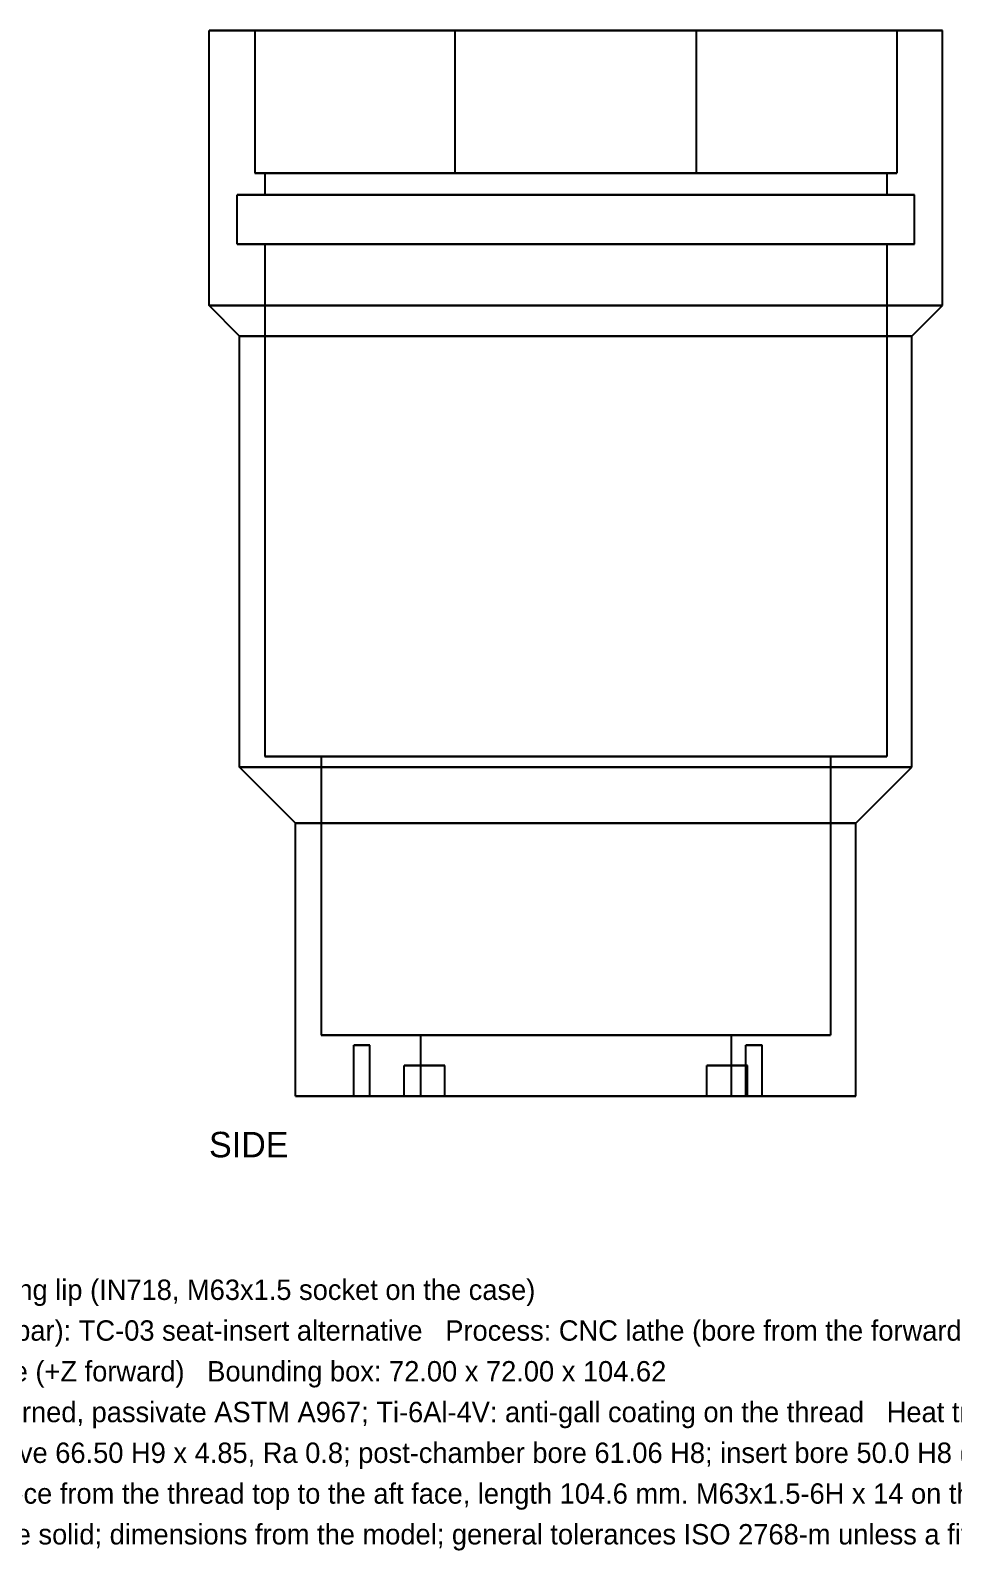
# Model space of a CAD drawing. Header units: millimetres. Extents: x 0 to 273, y -45 to 263.
# Drawn here: x 90.6 to 181.2, y -44.6 to 104.6 of the extents above; entities that cross this region are included whole.
import ezdxf

# ---------------------------------------------------------------- set-up
doc = ezdxf.new("R2010")
doc.units = ezdxf.units.MM
doc.layers.add('SIDE_HIDDEN', color=8, linetype='CONTINUOUS')
doc.layers.add('SIDE_VISIBLE', color=7, linetype='Continuous')

msp = doc.modelspace()

# ---------------------------------------------------------------- linework, layer by layer
at = {"layer": 'SIDE_HIDDEN'}
for points in [[(132.32, 104.62), (131.27, 104.62), (130.22, 104.62), (129.17, 104.62), (128.12, 104.62), (127.07, 104.62), (126.02, 104.62), (124.97, 104.62), (123.92, 104.62), (122.87, 104.62), (121.81, 104.62), (120.76, 104.62), (119.71, 104.62), (118.66, 104.62), (117.61, 104.62), (116.56, 104.62), (115.51, 104.62), (114.46, 104.62), (113.41, 104.62), (112.36, 104.62), (111.31, 104.62), (110.26, 104.62), (109.21, 104.62), (108.15, 104.62)], [(175.66, 104.62), (172.92, 104.62), (170.18, 104.62), (167.44, 104.62), (164.7, 104.62), (161.96, 104.62), (159.22, 104.62), (156.48, 104.62), (153.74, 104.62), (151, 104.62), (148.26, 104.62), (145.52, 104.62), (142.78, 104.62), (140.04, 104.62), (137.3, 104.62), (134.56, 104.62), (131.82, 104.62), (129.08, 104.62), (126.34, 104.62), (123.6, 104.62), (120.86, 104.62), (118.12, 104.62), (115.38, 104.62), (112.64, 104.62)], [(112.64, 104.62), (114.01, 104.62), (115.38, 104.62), (116.75, 104.62), (118.12, 104.62), (119.49, 104.62), (120.86, 104.62), (122.23, 104.62), (123.6, 104.62), (124.97, 104.62), (126.34, 104.62), (127.71, 104.62), (129.08, 104.62), (130.45, 104.62), (131.82, 104.62), (133.19, 104.62), (134.56, 104.62), (135.93, 104.62), (137.3, 104.62), (138.67, 104.62), (140.04, 104.62), (141.41, 104.62), (142.78, 104.62), (144.15, 104.62)], [(112.64, 104.62), (112.64, 90.62)], [(132.32, 90.62), (132.32, 104.62)], [(132.32, 104.62), (155.99, 104.62)], [(144.15, 104.62), (145.52, 104.62), (146.89, 104.62), (148.26, 104.62), (149.63, 104.62), (151, 104.62), (152.37, 104.62), (153.74, 104.62), (155.11, 104.62), (156.48, 104.62), (157.85, 104.62), (159.22, 104.62), (160.59, 104.62), (161.96, 104.62), (163.33, 104.62), (164.7, 104.62), (166.07, 104.62), (167.44, 104.62), (168.81, 104.62), (170.18, 104.62), (171.55, 104.62), (172.92, 104.62), (174.29, 104.62), (175.66, 104.62)], [(180.15, 104.62), (179.1, 104.62), (178.05, 104.62), (177, 104.62), (175.95, 104.62), (174.9, 104.62), (173.85, 104.62), (172.8, 104.62), (171.75, 104.62), (170.7, 104.62), (169.65, 104.62), (168.6, 104.62), (167.55, 104.62), (166.49, 104.62), (165.44, 104.62), (164.39, 104.62), (163.34, 104.62), (162.29, 104.62), (161.24, 104.62), (160.19, 104.62), (159.14, 104.62), (158.09, 104.62), (157.04, 104.62), (155.99, 104.62)], [(155.99, 90.62), (155.99, 104.62)], [(175.66, 104.62), (175.66, 90.62)], [(175.66, 90.62), (172.92, 90.62), (170.18, 90.62), (167.44, 90.62), (164.7, 90.62), (161.96, 90.62), (159.22, 90.62), (156.48, 90.62), (153.74, 90.62), (151, 90.62), (148.26, 90.62), (145.52, 90.62), (142.78, 90.62), (140.04, 90.62), (137.3, 90.62), (134.56, 90.62), (131.82, 90.62), (129.08, 90.62), (126.34, 90.62), (123.6, 90.62), (120.86, 90.62), (118.12, 90.62), (115.38, 90.62), (112.64, 90.62)], [(112.64, 90.62), (114.01, 90.62), (115.38, 90.62), (116.75, 90.62), (118.12, 90.62), (119.49, 90.62), (120.86, 90.62), (122.23, 90.62), (123.6, 90.62), (124.97, 90.62), (126.34, 90.62), (127.71, 90.62), (129.08, 90.62), (130.45, 90.62), (131.82, 90.62), (133.19, 90.62), (134.56, 90.62), (135.93, 90.62), (137.3, 90.62), (138.67, 90.62), (140.04, 90.62), (141.41, 90.62), (142.78, 90.62), (144.15, 90.62)], [(174.68, 90.62), (172.03, 90.62), (169.37, 90.62), (166.72, 90.62), (164.07, 90.62), (161.41, 90.62), (158.76, 90.62), (156.1, 90.62), (153.45, 90.62), (150.79, 90.62), (148.14, 90.62), (145.48, 90.62), (142.83, 90.62), (140.17, 90.62), (137.52, 90.62), (134.86, 90.62), (132.21, 90.62), (129.55, 90.62), (126.9, 90.62), (124.24, 90.62), (121.59, 90.62), (118.93, 90.62), (116.28, 90.62), (113.62, 90.62)], [(113.62, 90.62), (114.95, 90.62), (116.28, 90.62), (117.61, 90.62), (118.93, 90.62), (120.26, 90.62), (121.59, 90.62), (122.92, 90.62), (124.24, 90.62), (125.57, 90.62), (126.9, 90.62), (128.23, 90.62), (129.55, 90.62), (130.88, 90.62), (132.21, 90.62), (133.54, 90.62), (134.86, 90.62), (136.19, 90.62), (137.52, 90.62), (138.84, 90.62), (140.17, 90.62), (141.5, 90.62), (142.83, 90.62), (144.15, 90.62)], [(113.62, 90.62), (113.62, 88.47)], [(155.99, 90.62), (154.96, 90.62), (153.93, 90.62), (152.9, 90.62), (151.87, 90.62), (150.84, 90.62), (149.81, 90.62), (148.78, 90.62), (147.76, 90.62), (146.73, 90.62), (145.7, 90.62), (144.67, 90.62), (143.64, 90.62), (142.61, 90.62), (141.58, 90.62), (140.55, 90.62), (139.52, 90.62), (138.5, 90.62), (137.47, 90.62), (136.44, 90.62), (135.41, 90.62), (134.38, 90.62), (133.35, 90.62), (132.32, 90.62)], [(132.32, 90.62), (155.99, 90.62)], [(132.32, 90.62), (155.99, 90.62)], [(144.15, 90.62), (145.52, 90.62), (146.89, 90.62), (148.26, 90.62), (149.63, 90.62), (151, 90.62), (152.37, 90.62), (153.74, 90.62), (155.11, 90.62), (156.48, 90.62), (157.85, 90.62), (159.22, 90.62), (160.59, 90.62), (161.96, 90.62), (163.33, 90.62), (164.7, 90.62), (166.07, 90.62), (167.44, 90.62), (168.81, 90.62), (170.18, 90.62), (171.55, 90.62), (172.92, 90.62), (174.29, 90.62), (175.66, 90.62)], [(144.15, 90.62), (145.48, 90.62), (146.81, 90.62), (148.14, 90.62), (149.46, 90.62), (150.79, 90.62), (152.12, 90.62), (153.45, 90.62), (154.77, 90.62), (156.1, 90.62), (157.43, 90.62), (158.76, 90.62), (160.08, 90.62), (161.41, 90.62), (162.74, 90.62), (164.07, 90.62), (165.39, 90.62), (166.72, 90.62), (168.05, 90.62), (169.37, 90.62), (170.7, 90.62), (172.03, 90.62), (173.36, 90.62), (174.68, 90.62)], [(174.68, 90.62), (174.68, 88.47)], [(177.4, 88.47), (174.51, 88.47), (171.62, 88.47), (168.73, 88.47), (165.84, 88.47), (162.95, 88.47), (160.06, 88.47), (157.17, 88.47), (154.27, 88.47), (151.38, 88.47), (148.49, 88.47), (145.6, 88.47), (142.71, 88.47), (139.82, 88.47), (136.93, 88.47), (134.03, 88.47), (131.14, 88.47), (128.25, 88.47), (125.36, 88.47), (122.47, 88.47), (119.58, 88.47), (116.69, 88.47), (113.8, 88.47), (110.9, 88.47)], [(110.9, 88.47), (112.35, 88.47), (113.8, 88.47), (115.24, 88.47), (116.69, 88.47), (118.13, 88.47), (119.58, 88.47), (121.02, 88.47), (122.47, 88.47), (123.92, 88.47), (125.36, 88.47), (126.81, 88.47), (128.25, 88.47), (129.7, 88.47), (131.14, 88.47), (132.59, 88.47), (134.03, 88.47), (135.48, 88.47), (136.93, 88.47), (138.37, 88.47), (139.82, 88.47), (141.26, 88.47), (142.71, 88.47), (144.15, 88.47)], [(110.9, 83.62), (110.9, 88.47)], [(174.68, 88.47), (172.03, 88.47), (169.37, 88.47), (166.72, 88.47), (164.07, 88.47), (161.41, 88.47), (158.76, 88.47), (156.1, 88.47), (153.45, 88.47), (150.79, 88.47), (148.14, 88.47), (145.48, 88.47), (142.83, 88.47), (140.17, 88.47), (137.52, 88.47), (134.86, 88.47), (132.21, 88.47), (129.55, 88.47), (126.9, 88.47), (124.24, 88.47), (121.59, 88.47), (118.93, 88.47), (116.28, 88.47), (113.62, 88.47)], [(113.62, 88.47), (114.95, 88.47), (116.28, 88.47), (117.61, 88.47), (118.93, 88.47), (120.26, 88.47), (121.59, 88.47), (122.92, 88.47), (124.24, 88.47), (125.57, 88.47), (126.9, 88.47), (128.23, 88.47), (129.55, 88.47), (130.88, 88.47), (132.21, 88.47), (133.54, 88.47), (134.86, 88.47), (136.19, 88.47), (137.52, 88.47), (138.84, 88.47), (140.17, 88.47), (141.5, 88.47), (142.83, 88.47), (144.15, 88.47)], [(144.15, 88.47), (145.6, 88.47), (147.05, 88.47), (148.49, 88.47), (149.94, 88.47), (151.38, 88.47), (152.83, 88.47), (154.27, 88.47), (155.72, 88.47), (157.17, 88.47), (158.61, 88.47), (160.06, 88.47), (161.5, 88.47), (162.95, 88.47), (164.39, 88.47), (165.84, 88.47), (167.28, 88.47), (168.73, 88.47), (170.18, 88.47), (171.62, 88.47), (173.07, 88.47), (174.51, 88.47), (175.96, 88.47), (177.4, 88.47)], [(144.15, 88.47), (145.48, 88.47), (146.81, 88.47), (148.14, 88.47), (149.46, 88.47), (150.79, 88.47), (152.12, 88.47), (153.45, 88.47), (154.77, 88.47), (156.1, 88.47), (157.43, 88.47), (158.76, 88.47), (160.08, 88.47), (161.41, 88.47), (162.74, 88.47), (164.07, 88.47), (165.39, 88.47), (166.72, 88.47), (168.05, 88.47), (169.37, 88.47), (170.7, 88.47), (172.03, 88.47), (173.36, 88.47), (174.68, 88.47)], [(177.4, 83.62), (177.4, 88.47)], [(177.4, 83.62), (174.51, 83.62), (171.62, 83.62), (168.73, 83.62), (165.84, 83.62), (162.95, 83.62), (160.06, 83.62), (157.17, 83.62), (154.27, 83.62), (151.38, 83.62), (148.49, 83.62), (145.6, 83.62), (142.71, 83.62), (139.82, 83.62), (136.93, 83.62), (134.03, 83.62), (131.14, 83.62), (128.25, 83.62), (125.36, 83.62), (122.47, 83.62), (119.58, 83.62), (116.69, 83.62), (113.8, 83.62), (110.9, 83.62)], [(110.9, 83.62), (112.35, 83.62), (113.8, 83.62), (115.24, 83.62), (116.69, 83.62), (118.13, 83.62), (119.58, 83.62), (121.02, 83.62), (122.47, 83.62), (123.92, 83.62), (125.36, 83.62), (126.81, 83.62), (128.25, 83.62), (129.7, 83.62), (131.14, 83.62), (132.59, 83.62), (134.03, 83.62), (135.48, 83.62), (136.93, 83.62), (138.37, 83.62), (139.82, 83.62), (141.26, 83.62), (142.71, 83.62), (144.15, 83.62)], [(174.68, 83.62), (172.03, 83.62), (169.37, 83.62), (166.72, 83.62), (164.07, 83.62), (161.41, 83.62), (158.76, 83.62), (156.1, 83.62), (153.45, 83.62), (150.79, 83.62), (148.14, 83.62), (145.48, 83.62), (142.83, 83.62), (140.17, 83.62), (137.52, 83.62), (134.86, 83.62), (132.21, 83.62), (129.55, 83.62), (126.9, 83.62), (124.24, 83.62), (121.59, 83.62), (118.93, 83.62), (116.28, 83.62), (113.62, 83.62)], [(113.62, 83.62), (114.95, 83.62), (116.28, 83.62), (117.61, 83.62), (118.93, 83.62), (120.26, 83.62), (121.59, 83.62), (122.92, 83.62), (124.24, 83.62), (125.57, 83.62), (126.9, 83.62), (128.23, 83.62), (129.55, 83.62), (130.88, 83.62), (132.21, 83.62), (133.54, 83.62), (134.86, 83.62), (136.19, 83.62), (137.52, 83.62), (138.84, 83.62), (140.17, 83.62), (141.5, 83.62), (142.83, 83.62), (144.15, 83.62)], [(113.62, 83.62), (113.62, 33.35)], [(144.15, 83.62), (145.48, 83.62), (146.81, 83.62), (148.14, 83.62), (149.46, 83.62), (150.79, 83.62), (152.12, 83.62), (153.45, 83.62), (154.77, 83.62), (156.1, 83.62), (157.43, 83.62), (158.76, 83.62), (160.08, 83.62), (161.41, 83.62), (162.74, 83.62), (164.07, 83.62), (165.39, 83.62), (166.72, 83.62), (168.05, 83.62), (169.37, 83.62), (170.7, 83.62), (172.03, 83.62), (173.36, 83.62), (174.68, 83.62)], [(144.15, 83.62), (145.6, 83.62), (147.05, 83.62), (148.49, 83.62), (149.94, 83.62), (151.38, 83.62), (152.83, 83.62), (154.27, 83.62), (155.72, 83.62), (157.17, 83.62), (158.61, 83.62), (160.06, 83.62), (161.5, 83.62), (162.95, 83.62), (164.39, 83.62), (165.84, 83.62), (167.28, 83.62), (168.73, 83.62), (170.18, 83.62), (171.62, 83.62), (173.07, 83.62), (174.51, 83.62), (175.96, 83.62), (177.4, 83.62)], [(174.68, 83.62), (174.68, 33.35)], [(180.15, 77.62), (177.02, 77.62), (173.89, 77.62), (170.76, 77.62), (167.63, 77.62), (164.5, 77.62), (161.37, 77.62), (158.24, 77.62), (155.11, 77.62), (151.98, 77.62), (148.85, 77.62), (145.72, 77.62), (142.59, 77.62), (139.46, 77.62), (136.33, 77.62), (133.2, 77.62), (130.07, 77.62), (126.94, 77.62), (123.81, 77.62), (120.68, 77.62), (117.55, 77.62), (114.42, 77.62), (111.28, 77.62), (108.15, 77.62)], [(177.15, 74.62), (174.28, 74.62), (171.42, 74.62), (168.55, 74.62), (165.68, 74.62), (162.81, 74.62), (159.94, 74.62), (157.07, 74.62), (154.2, 74.62), (151.33, 74.62), (148.46, 74.62), (145.59, 74.62), (142.72, 74.62), (139.85, 74.62), (136.98, 74.62), (134.11, 74.62), (131.24, 74.62), (128.37, 74.62), (125.5, 74.62), (122.63, 74.62), (119.76, 74.62), (116.89, 74.62), (114.02, 74.62), (111.15, 74.62)], [(174.68, 33.35), (172.03, 33.35), (169.37, 33.35), (166.72, 33.35), (164.07, 33.35), (161.41, 33.35), (158.76, 33.35), (156.1, 33.35), (153.45, 33.35), (150.79, 33.35), (148.14, 33.35), (145.48, 33.35), (142.83, 33.35), (140.17, 33.35), (137.52, 33.35), (134.86, 33.35), (132.21, 33.35), (129.55, 33.35), (126.9, 33.35), (124.24, 33.35), (121.59, 33.35), (118.93, 33.35), (116.28, 33.35), (113.62, 33.35)], [(113.62, 33.35), (114.95, 33.35), (116.28, 33.35), (117.61, 33.35), (118.93, 33.35), (120.26, 33.35), (121.59, 33.35), (122.92, 33.35), (124.24, 33.35), (125.57, 33.35), (126.9, 33.35), (128.23, 33.35), (129.55, 33.35), (130.88, 33.35), (132.21, 33.35), (133.54, 33.35), (134.86, 33.35), (136.19, 33.35), (137.52, 33.35), (138.84, 33.35), (140.17, 33.35), (141.5, 33.35), (142.83, 33.35), (144.15, 33.35)], [(169.15, 33.35), (166.98, 33.35), (164.81, 33.35), (162.63, 33.35), (160.46, 33.35), (158.28, 33.35), (156.11, 33.35), (153.94, 33.35), (151.76, 33.35), (149.59, 33.35), (147.42, 33.35), (145.24, 33.35), (143.07, 33.35), (140.89, 33.35), (138.72, 33.35), (136.55, 33.35), (134.37, 33.35), (132.2, 33.35), (130.02, 33.35), (127.85, 33.35), (125.68, 33.35), (123.5, 33.35), (121.33, 33.35), (119.15, 33.35)], [(119.15, 33.35), (120.24, 33.35), (121.33, 33.35), (122.42, 33.35), (123.5, 33.35), (124.59, 33.35), (125.68, 33.35), (126.76, 33.35), (127.85, 33.35), (128.94, 33.35), (130.02, 33.35), (131.11, 33.35), (132.2, 33.35), (133.28, 33.35), (134.37, 33.35), (135.46, 33.35), (136.55, 33.35), (137.63, 33.35), (138.72, 33.35), (139.81, 33.35), (140.89, 33.35), (141.98, 33.35), (143.07, 33.35), (144.15, 33.35)], [(119.15, 33.35), (119.15, 6)], [(144.15, 33.35), (145.24, 33.35), (146.33, 33.35), (147.42, 33.35), (148.5, 33.35), (149.59, 33.35), (150.68, 33.35), (151.76, 33.35), (152.85, 33.35), (153.94, 33.35), (155.02, 33.35), (156.11, 33.35), (157.2, 33.35), (158.28, 33.35), (159.37, 33.35), (160.46, 33.35), (161.55, 33.35), (162.63, 33.35), (163.72, 33.35), (164.81, 33.35), (165.89, 33.35), (166.98, 33.35), (168.07, 33.35), (169.15, 33.35)], [(144.15, 33.35), (145.48, 33.35), (146.81, 33.35), (148.14, 33.35), (149.46, 33.35), (150.79, 33.35), (152.12, 33.35), (153.45, 33.35), (154.77, 33.35), (156.1, 33.35), (157.43, 33.35), (158.76, 33.35), (160.08, 33.35), (161.41, 33.35), (162.74, 33.35), (164.07, 33.35), (165.39, 33.35), (166.72, 33.35), (168.05, 33.35), (169.37, 33.35), (170.7, 33.35), (172.03, 33.35), (173.36, 33.35), (174.68, 33.35)], [(169.15, 33.35), (169.15, 6)], [(177.15, 32.29), (174.28, 32.29), (171.42, 32.29), (168.55, 32.29), (165.68, 32.29), (162.81, 32.29), (159.94, 32.29), (157.07, 32.29), (154.2, 32.29), (151.33, 32.29), (148.46, 32.29), (145.59, 32.29), (142.72, 32.29), (139.85, 32.29), (136.98, 32.29), (134.11, 32.29), (131.24, 32.29), (128.37, 32.29), (125.5, 32.29), (122.63, 32.29), (119.76, 32.29), (116.89, 32.29), (114.02, 32.29), (111.15, 32.29)], [(171.65, 26.79), (169.26, 26.79), (166.87, 26.79), (164.48, 26.79), (162.09, 26.79), (159.7, 26.79), (157.31, 26.79), (154.92, 26.79), (152.52, 26.79), (150.13, 26.79), (147.74, 26.79), (145.35, 26.79), (142.96, 26.79), (140.57, 26.79), (138.18, 26.79), (135.78, 26.79), (133.39, 26.79), (131, 26.79), (128.61, 26.79), (126.22, 26.79), (123.83, 26.79), (121.44, 26.79), (119.05, 26.79), (116.65, 26.79)], [(169.15, 6), (166.98, 6), (164.81, 6), (162.63, 6), (160.46, 6), (158.28, 6), (156.11, 6), (153.94, 6), (151.76, 6), (149.59, 6), (147.42, 6), (145.24, 6), (143.07, 6), (140.89, 6), (138.72, 6), (136.55, 6), (134.37, 6), (132.2, 6), (130.02, 6), (127.85, 6), (125.68, 6), (123.5, 6), (121.33, 6), (119.15, 6)], [(119.15, 6), (120.24, 6), (121.33, 6), (122.42, 6), (123.5, 6), (124.59, 6), (125.68, 6), (126.76, 6), (127.85, 6), (128.94, 6), (130.02, 6), (131.11, 6), (132.2, 6), (133.28, 6), (134.37, 6), (135.46, 6), (136.55, 6), (137.63, 6), (138.72, 6), (139.81, 6), (140.89, 6), (141.98, 6), (143.07, 6), (144.15, 6)], [(159.4, 6), (158.08, 6), (156.75, 6), (155.43, 6), (154.1, 6), (152.77, 6), (151.45, 6), (150.12, 6), (148.8, 6), (147.47, 6), (146.14, 6), (144.82, 6), (143.49, 6), (142.17, 6), (140.84, 6), (139.51, 6), (138.19, 6), (136.86, 6), (135.53, 6), (134.21, 6), (132.88, 6), (131.56, 6), (130.23, 6), (128.9, 6)], [(128.9, 6), (129.57, 6), (130.23, 6), (130.89, 6), (131.56, 6), (132.22, 6), (132.88, 6), (133.55, 6), (134.21, 6), (134.87, 6), (135.53, 6), (136.2, 6), (136.86, 6), (137.52, 6), (138.19, 6), (138.85, 6), (139.51, 6), (140.18, 6), (140.84, 6), (141.5, 6), (142.17, 6), (142.83, 6), (143.49, 6), (144.15, 6)], [(128.9, 6), (128.9, 0)], [(144.15, 6), (144.82, 6), (145.48, 6), (146.14, 6), (146.81, 6), (147.47, 6), (148.13, 6), (148.8, 6), (149.46, 6), (150.12, 6), (150.78, 6), (151.45, 6), (152.11, 6), (152.77, 6), (153.44, 6), (154.1, 6), (154.76, 6), (155.43, 6), (156.09, 6), (156.75, 6), (157.42, 6), (158.08, 6), (158.74, 6), (159.4, 6)], [(144.15, 6), (145.24, 6), (146.33, 6), (147.42, 6), (148.5, 6), (149.59, 6), (150.68, 6), (151.76, 6), (152.85, 6), (153.94, 6), (155.02, 6), (156.11, 6), (157.2, 6), (158.28, 6), (159.37, 6), (160.46, 6), (161.55, 6), (162.63, 6), (163.72, 6), (164.81, 6), (165.89, 6), (166.98, 6), (168.07, 6), (169.15, 6)], [(159.4, 6), (159.4, 0)], [(123.95, 5), (123.88, 5), (123.82, 5), (123.75, 5), (123.68, 5), (123.61, 5), (123.54, 5), (123.47, 5), (123.4, 5), (123.33, 5), (123.26, 5), (123.19, 5), (123.12, 5), (123.05, 5), (122.98, 5), (122.91, 5), (122.84, 5), (122.77, 5), (122.7, 5), (122.63, 5), (122.56, 5), (122.49, 5), (122.42, 5), (122.35, 5)], [(122.35, 5), (122.39, 5), (122.42, 5), (122.46, 5), (122.49, 5), (122.53, 5), (122.56, 5), (122.6, 5), (122.63, 5), (122.67, 5), (122.7, 5), (122.74, 5), (122.77, 5), (122.81, 5), (122.84, 5), (122.88, 5), (122.91, 5), (122.95, 5), (122.98, 5), (123.02, 5), (123.05, 5), (123.08, 5), (123.12, 5), (123.15, 5)], [(122.35, 0), (122.35, 5)], [(123.15, 5), (123.19, 5), (123.22, 5), (123.26, 5), (123.29, 5), (123.33, 5), (123.36, 5), (123.4, 5), (123.43, 5), (123.47, 5), (123.5, 5), (123.54, 5), (123.57, 5), (123.61, 5), (123.64, 5), (123.68, 5), (123.71, 5), (123.75, 5), (123.78, 5), (123.82, 5), (123.85, 5), (123.88, 5), (123.92, 5), (123.95, 5)], [(123.95, 0), (123.95, 5)], [(162.45, 5), (162.38, 5), (162.32, 5), (162.25, 5), (162.18, 5), (162.11, 5), (162.04, 5), (161.97, 5), (161.9, 5), (161.83, 5), (161.76, 5), (161.69, 5), (161.62, 5), (161.55, 5), (161.48, 5), (161.41, 5), (161.34, 5), (161.27, 5), (161.2, 5), (161.13, 5), (161.06, 5), (160.99, 5), (160.92, 5), (160.85, 5)], [(160.85, 5), (160.89, 5), (160.92, 5), (160.96, 5), (160.99, 5), (161.03, 5), (161.06, 5), (161.1, 5), (161.13, 5), (161.17, 5), (161.2, 5), (161.24, 5), (161.27, 5), (161.31, 5), (161.34, 5), (161.38, 5), (161.41, 5), (161.45, 5), (161.48, 5), (161.52, 5), (161.55, 5), (161.58, 5), (161.62, 5), (161.65, 5)], [(160.85, 0), (160.85, 5)], [(161.65, 5), (161.69, 5), (161.72, 5), (161.76, 5), (161.79, 5), (161.83, 5), (161.86, 5), (161.9, 5), (161.93, 5), (161.97, 5), (162, 5), (162.04, 5), (162.07, 5), (162.11, 5), (162.14, 5), (162.18, 5), (162.21, 5), (162.25, 5), (162.28, 5), (162.32, 5), (162.35, 5), (162.38, 5), (162.42, 5), (162.45, 5)], [(162.45, 0), (162.45, 5)], [(131.31, 3), (131.13, 3), (130.96, 3), (130.78, 3), (130.61, 3), (130.44, 3), (130.26, 3), (130.09, 3), (129.91, 3), (129.74, 3), (129.57, 3), (129.39, 3), (129.22, 3), (129.04, 3), (128.87, 3), (128.7, 3), (128.52, 3), (128.35, 3), (128.17, 3), (128, 3), (127.83, 3), (127.65, 3), (127.48, 3), (127.31, 3)], [(127.31, 3), (127.39, 3), (127.48, 3), (127.57, 3), (127.65, 3), (127.74, 3), (127.83, 3), (127.91, 3), (128, 3), (128.09, 3), (128.17, 3), (128.26, 3), (128.35, 3), (128.44, 3), (128.52, 3), (128.61, 3), (128.7, 3), (128.78, 3), (128.87, 3), (128.96, 3), (129.04, 3), (129.13, 3), (129.22, 3), (129.31, 3)], [(131.31, 3), (131.13, 3), (130.96, 3), (130.78, 3), (130.61, 3), (130.44, 3), (130.26, 3), (130.09, 3), (129.91, 3), (129.74, 3), (129.57, 3), (129.39, 3), (129.22, 3), (129.04, 3), (128.87, 3), (128.7, 3), (128.52, 3), (128.35, 3), (128.17, 3), (128, 3), (127.83, 3), (127.65, 3), (127.48, 3), (127.31, 3)], [(127.31, 3), (127.39, 3), (127.48, 3), (127.57, 3), (127.65, 3), (127.74, 3), (127.83, 3), (127.91, 3), (128, 3), (128.09, 3), (128.17, 3), (128.26, 3), (128.35, 3), (128.44, 3), (128.52, 3), (128.61, 3), (128.7, 3), (128.78, 3), (128.87, 3), (128.96, 3), (129.04, 3), (129.13, 3), (129.22, 3), (129.31, 3)], [(127.31, 0), (127.31, 3)], [(127.31, 0), (127.31, 3)], [(129.31, 3), (129.39, 3), (129.48, 3), (129.57, 3), (129.65, 3), (129.74, 3), (129.83, 3), (129.91, 3), (130, 3), (130.09, 3), (130.17, 3), (130.26, 3), (130.35, 3), (130.44, 3), (130.52, 3), (130.61, 3), (130.7, 3), (130.78, 3), (130.87, 3), (130.96, 3), (131.04, 3), (131.13, 3), (131.22, 3), (131.31, 3)], [(129.31, 3), (129.39, 3), (129.48, 3), (129.57, 3), (129.65, 3), (129.74, 3), (129.83, 3), (129.91, 3), (130, 3), (130.09, 3), (130.17, 3), (130.26, 3), (130.35, 3), (130.44, 3), (130.52, 3), (130.61, 3), (130.7, 3), (130.78, 3), (130.87, 3), (130.96, 3), (131.04, 3), (131.13, 3), (131.22, 3), (131.31, 3)], [(131.31, 0), (131.31, 3)], [(131.31, 0), (131.31, 3)], [(161, 3), (160.83, 3), (160.66, 3), (160.48, 3), (160.31, 3), (160.13, 3), (159.96, 3), (159.79, 3), (159.61, 3), (159.44, 3), (159.26, 3), (159.09, 3), (158.92, 3), (158.74, 3), (158.57, 3), (158.4, 3), (158.22, 3), (158.05, 3), (157.87, 3), (157.7, 3), (157.53, 3), (157.35, 3), (157.18, 3), (157, 3)], [(157, 3), (157.09, 3), (157.18, 3), (157.26, 3), (157.35, 3), (157.44, 3), (157.53, 3), (157.61, 3), (157.7, 3), (157.79, 3), (157.87, 3), (157.96, 3), (158.05, 3), (158.13, 3), (158.22, 3), (158.31, 3), (158.4, 3), (158.48, 3), (158.57, 3), (158.66, 3), (158.74, 3), (158.83, 3), (158.92, 3), (159, 3)], [(161, 3), (160.83, 3), (160.66, 3), (160.48, 3), (160.31, 3), (160.13, 3), (159.96, 3), (159.79, 3), (159.61, 3), (159.44, 3), (159.26, 3), (159.09, 3), (158.92, 3), (158.74, 3), (158.57, 3), (158.4, 3), (158.22, 3), (158.05, 3), (157.87, 3), (157.7, 3), (157.53, 3), (157.35, 3), (157.18, 3), (157, 3)], [(157, 3), (157.09, 3), (157.18, 3), (157.26, 3), (157.35, 3), (157.44, 3), (157.53, 3), (157.61, 3), (157.7, 3), (157.79, 3), (157.87, 3), (157.96, 3), (158.05, 3), (158.13, 3), (158.22, 3), (158.31, 3), (158.4, 3), (158.48, 3), (158.57, 3), (158.66, 3), (158.74, 3), (158.83, 3), (158.92, 3), (159, 3)], [(157, 0), (157, 3)], [(157, 0), (157, 3)], [(159, 3), (159.09, 3), (159.18, 3), (159.26, 3), (159.35, 3), (159.44, 3), (159.53, 3), (159.61, 3), (159.7, 3), (159.79, 3), (159.87, 3), (159.96, 3), (160.05, 3), (160.13, 3), (160.22, 3), (160.31, 3), (160.4, 3), (160.48, 3), (160.57, 3), (160.66, 3), (160.74, 3), (160.83, 3), (160.92, 3), (161, 3)], [(159, 3), (159.09, 3), (159.18, 3), (159.26, 3), (159.35, 3), (159.44, 3), (159.53, 3), (159.61, 3), (159.7, 3), (159.79, 3), (159.87, 3), (159.96, 3), (160.05, 3), (160.13, 3), (160.22, 3), (160.31, 3), (160.4, 3), (160.48, 3), (160.57, 3), (160.66, 3), (160.74, 3), (160.83, 3), (160.92, 3), (161, 3)], [(161, 0), (161, 3)], [(161, 0), (161, 3)], [(171.65, 0), (169.26, 0), (166.87, 0), (164.48, 0), (162.09, 0), (159.7, 0), (157.31, 0), (154.92, 0), (152.52, 0), (150.13, 0), (147.74, 0), (145.35, 0), (142.96, 0), (140.57, 0), (138.18, 0), (135.78, 0), (133.39, 0), (131, 0), (128.61, 0), (126.22, 0), (123.83, 0), (121.44, 0), (119.05, 0), (116.65, 0)], [(123.95, 0), (123.88, 0), (123.82, 0), (123.75, 0), (123.68, 0), (123.61, 0), (123.54, 0), (123.47, 0), (123.4, 0), (123.33, 0), (123.26, 0), (123.19, 0), (123.12, 0), (123.05, 0), (122.98, 0), (122.91, 0), (122.84, 0), (122.77, 0), (122.7, 0), (122.63, 0), (122.56, 0), (122.49, 0), (122.42, 0), (122.35, 0)], [(122.35, 0), (122.39, 0), (122.42, 0), (122.46, 0), (122.49, 0), (122.53, 0), (122.56, 0), (122.6, 0), (122.63, 0), (122.67, 0), (122.7, 0), (122.74, 0), (122.77, 0), (122.81, 0), (122.84, 0), (122.88, 0), (122.91, 0), (122.95, 0), (122.98, 0), (123.02, 0), (123.05, 0), (123.08, 0), (123.12, 0), (123.15, 0)], [(123.15, 0), (123.19, 0), (123.22, 0), (123.26, 0), (123.29, 0), (123.33, 0), (123.36, 0), (123.4, 0), (123.43, 0), (123.47, 0), (123.5, 0), (123.54, 0), (123.57, 0), (123.61, 0), (123.64, 0), (123.68, 0), (123.71, 0), (123.75, 0), (123.78, 0), (123.82, 0), (123.85, 0), (123.88, 0), (123.92, 0), (123.95, 0)], [(131.31, 0), (131.13, 0), (130.96, 0), (130.78, 0), (130.61, 0), (130.44, 0), (130.26, 0), (130.09, 0), (129.91, 0), (129.74, 0), (129.57, 0), (129.39, 0), (129.22, 0), (129.04, 0), (128.87, 0), (128.7, 0), (128.52, 0), (128.35, 0), (128.17, 0), (128, 0), (127.83, 0), (127.65, 0), (127.48, 0), (127.31, 0)], [(127.31, 0), (127.39, 0), (127.48, 0), (127.57, 0), (127.65, 0), (127.74, 0), (127.83, 0), (127.91, 0), (128, 0), (128.09, 0), (128.17, 0), (128.26, 0), (128.35, 0), (128.44, 0), (128.52, 0), (128.61, 0), (128.7, 0), (128.78, 0), (128.87, 0), (128.96, 0), (129.04, 0), (129.13, 0), (129.22, 0), (129.31, 0)], [(131.31, 0), (131.13, 0), (130.96, 0), (130.78, 0), (130.61, 0), (130.44, 0), (130.26, 0), (130.09, 0), (129.91, 0), (129.74, 0), (129.57, 0), (129.39, 0), (129.22, 0), (129.04, 0), (128.87, 0), (128.7, 0), (128.52, 0), (128.35, 0), (128.17, 0), (128, 0), (127.83, 0), (127.65, 0), (127.48, 0), (127.31, 0)], [(127.31, 0), (127.39, 0), (127.48, 0), (127.57, 0), (127.65, 0), (127.74, 0), (127.83, 0), (127.91, 0), (128, 0), (128.09, 0), (128.17, 0), (128.26, 0), (128.35, 0), (128.44, 0), (128.52, 0), (128.61, 0), (128.7, 0), (128.78, 0), (128.87, 0), (128.96, 0), (129.04, 0), (129.13, 0), (129.22, 0), (129.31, 0)], [(159.4, 0), (158.08, 0), (156.75, 0), (155.43, 0), (154.1, 0), (152.77, 0), (151.45, 0), (150.12, 0), (148.8, 0), (147.47, 0), (146.14, 0), (144.82, 0), (143.49, 0), (142.17, 0), (140.84, 0), (139.51, 0), (138.19, 0), (136.86, 0), (135.53, 0), (134.21, 0), (132.88, 0), (131.56, 0), (130.23, 0), (128.9, 0)], [(128.9, 0), (129.57, 0), (130.23, 0), (130.89, 0), (131.56, 0), (132.22, 0), (132.88, 0), (133.55, 0), (134.21, 0), (134.87, 0), (135.53, 0), (136.2, 0), (136.86, 0), (137.52, 0), (138.19, 0), (138.85, 0), (139.51, 0), (140.18, 0), (140.84, 0), (141.5, 0), (142.17, 0), (142.83, 0), (143.49, 0), (144.15, 0)], [(129.31, 0), (129.39, 0), (129.48, 0), (129.57, 0), (129.65, 0), (129.74, 0), (129.83, 0), (129.91, 0), (130, 0), (130.09, 0), (130.17, 0), (130.26, 0), (130.35, 0), (130.44, 0), (130.52, 0), (130.61, 0), (130.7, 0), (130.78, 0), (130.87, 0), (130.96, 0), (131.04, 0), (131.13, 0), (131.22, 0), (131.31, 0)], [(129.31, 0), (129.39, 0), (129.48, 0), (129.57, 0), (129.65, 0), (129.74, 0), (129.83, 0), (129.91, 0), (130, 0), (130.09, 0), (130.17, 0), (130.26, 0), (130.35, 0), (130.44, 0), (130.52, 0), (130.61, 0), (130.7, 0), (130.78, 0), (130.87, 0), (130.96, 0), (131.04, 0), (131.13, 0), (131.22, 0), (131.31, 0)], [(144.15, 0), (144.82, 0), (145.48, 0), (146.14, 0), (146.81, 0), (147.47, 0), (148.13, 0), (148.8, 0), (149.46, 0), (150.12, 0), (150.78, 0), (151.45, 0), (152.11, 0), (152.77, 0), (153.44, 0), (154.1, 0), (154.76, 0), (155.43, 0), (156.09, 0), (156.75, 0), (157.42, 0), (158.08, 0), (158.74, 0), (159.4, 0)], [(161, 0), (160.83, 0), (160.66, 0), (160.48, 0), (160.31, 0), (160.13, 0), (159.96, 0), (159.79, 0), (159.61, 0), (159.44, 0), (159.26, 0), (159.09, 0), (158.92, 0), (158.74, 0), (158.57, 0), (158.4, 0), (158.22, 0), (158.05, 0), (157.87, 0), (157.7, 0), (157.53, 0), (157.35, 0), (157.18, 0), (157, 0)], [(157, 0), (157.09, 0), (157.18, 0), (157.26, 0), (157.35, 0), (157.44, 0), (157.53, 0), (157.61, 0), (157.7, 0), (157.79, 0), (157.87, 0), (157.96, 0), (158.05, 0), (158.13, 0), (158.22, 0), (158.31, 0), (158.4, 0), (158.48, 0), (158.57, 0), (158.66, 0), (158.74, 0), (158.83, 0), (158.92, 0), (159, 0)], [(161, 0), (160.83, 0), (160.66, 0), (160.48, 0), (160.31, 0), (160.13, 0), (159.96, 0), (159.79, 0), (159.61, 0), (159.44, 0), (159.26, 0), (159.09, 0), (158.92, 0), (158.74, 0), (158.57, 0), (158.4, 0), (158.22, 0), (158.05, 0), (157.87, 0), (157.7, 0), (157.53, 0), (157.35, 0), (157.18, 0), (157, 0)], [(157, 0), (157.09, 0), (157.18, 0), (157.26, 0), (157.35, 0), (157.44, 0), (157.53, 0), (157.61, 0), (157.7, 0), (157.79, 0), (157.87, 0), (157.96, 0), (158.05, 0), (158.13, 0), (158.22, 0), (158.31, 0), (158.4, 0), (158.48, 0), (158.57, 0), (158.66, 0), (158.74, 0), (158.83, 0), (158.92, 0), (159, 0)], [(159, 0), (159.09, 0), (159.18, 0), (159.26, 0), (159.35, 0), (159.44, 0), (159.53, 0), (159.61, 0), (159.7, 0), (159.79, 0), (159.87, 0), (159.96, 0), (160.05, 0), (160.13, 0), (160.22, 0), (160.31, 0), (160.4, 0), (160.48, 0), (160.57, 0), (160.66, 0), (160.74, 0), (160.83, 0), (160.92, 0), (161, 0)], [(159, 0), (159.09, 0), (159.18, 0), (159.26, 0), (159.35, 0), (159.44, 0), (159.53, 0), (159.61, 0), (159.7, 0), (159.79, 0), (159.87, 0), (159.96, 0), (160.05, 0), (160.13, 0), (160.22, 0), (160.31, 0), (160.4, 0), (160.48, 0), (160.57, 0), (160.66, 0), (160.74, 0), (160.83, 0), (160.92, 0), (161, 0)], [(162.45, 0), (162.38, 0), (162.32, 0), (162.25, 0), (162.18, 0), (162.11, 0), (162.04, 0), (161.97, 0), (161.9, 0), (161.83, 0), (161.76, 0), (161.69, 0), (161.62, 0), (161.55, 0), (161.48, 0), (161.41, 0), (161.34, 0), (161.27, 0), (161.2, 0), (161.13, 0), (161.06, 0), (160.99, 0), (160.92, 0), (160.85, 0)], [(160.85, 0), (160.89, 0), (160.92, 0), (160.96, 0), (160.99, 0), (161.03, 0), (161.06, 0), (161.1, 0), (161.13, 0), (161.17, 0), (161.2, 0), (161.24, 0), (161.27, 0), (161.31, 0), (161.34, 0), (161.38, 0), (161.41, 0), (161.45, 0), (161.48, 0), (161.52, 0), (161.55, 0), (161.58, 0), (161.62, 0), (161.65, 0)], [(161.65, 0), (161.69, 0), (161.72, 0), (161.76, 0), (161.79, 0), (161.83, 0), (161.86, 0), (161.9, 0), (161.93, 0), (161.97, 0), (162, 0), (162.04, 0), (162.07, 0), (162.11, 0), (162.14, 0), (162.18, 0), (162.21, 0), (162.25, 0), (162.28, 0), (162.32, 0), (162.35, 0), (162.38, 0), (162.42, 0), (162.45, 0)]]:
    msp.add_lwpolyline(points, dxfattribs=at)
at = {"layer": 'SIDE_VISIBLE'}
for points in [[(108.15, 104.62), (109.21, 104.62), (110.26, 104.62), (111.31, 104.62), (112.36, 104.62), (113.41, 104.62), (114.46, 104.62), (115.51, 104.62), (116.56, 104.62), (117.61, 104.62), (118.66, 104.62), (119.71, 104.62), (120.76, 104.62), (121.81, 104.62), (122.87, 104.62), (123.92, 104.62), (124.97, 104.62), (126.02, 104.62), (127.07, 104.62), (128.12, 104.62), (129.17, 104.62), (130.22, 104.62), (131.27, 104.62), (132.32, 104.62)], [(108.15, 77.62), (108.15, 104.62)], [(132.32, 90.62), (132.32, 104.62)], [(132.32, 104.62), (155.99, 104.62)], [(155.99, 90.62), (155.99, 104.62)], [(155.99, 104.62), (157.04, 104.62), (158.09, 104.62), (159.14, 104.62), (160.19, 104.62), (161.24, 104.62), (162.29, 104.62), (163.34, 104.62), (164.39, 104.62), (165.44, 104.62), (166.49, 104.62), (167.55, 104.62), (168.6, 104.62), (169.65, 104.62), (170.7, 104.62), (171.75, 104.62), (172.8, 104.62), (173.85, 104.62), (174.9, 104.62), (175.95, 104.62), (177, 104.62), (178.05, 104.62), (179.1, 104.62), (180.15, 104.62)], [(180.15, 77.62), (180.15, 104.62)], [(132.32, 90.62), (132.84, 90.62), (133.35, 90.62), (133.87, 90.62), (134.38, 90.62), (134.89, 90.62), (135.41, 90.62), (135.92, 90.62), (136.44, 90.62), (136.95, 90.62), (137.47, 90.62), (137.98, 90.62), (138.5, 90.62), (139.01, 90.62), (139.52, 90.62), (140.04, 90.62), (140.55, 90.62), (141.07, 90.62), (141.58, 90.62), (142.1, 90.62), (142.61, 90.62), (143.13, 90.62), (143.64, 90.62), (144.15, 90.62)], [(144.15, 90.62), (144.67, 90.62), (145.18, 90.62), (145.7, 90.62), (146.21, 90.62), (146.73, 90.62), (147.24, 90.62), (147.76, 90.62), (148.27, 90.62), (148.78, 90.62), (149.3, 90.62), (149.81, 90.62), (150.33, 90.62), (150.84, 90.62), (151.36, 90.62), (151.87, 90.62), (152.39, 90.62), (152.9, 90.62), (153.41, 90.62), (153.93, 90.62), (154.44, 90.62), (154.96, 90.62), (155.47, 90.62), (155.99, 90.62)], [(108.15, 77.62), (109.72, 77.62), (111.28, 77.62), (112.85, 77.62), (114.42, 77.62), (115.98, 77.62), (117.55, 77.62), (119.11, 77.62), (120.68, 77.62), (122.24, 77.62), (123.81, 77.62), (125.37, 77.62), (126.94, 77.62), (128.5, 77.62), (130.07, 77.62), (131.63, 77.62), (133.2, 77.62), (134.76, 77.62), (136.33, 77.62), (137.89, 77.62), (139.46, 77.62), (141.02, 77.62), (142.59, 77.62), (144.15, 77.62)], [(111.15, 74.62), (108.15, 77.62)], [(144.15, 77.62), (145.72, 77.62), (147.28, 77.62), (148.85, 77.62), (150.42, 77.62), (151.98, 77.62), (153.55, 77.62), (155.11, 77.62), (156.68, 77.62), (158.24, 77.62), (159.81, 77.62), (161.37, 77.62), (162.94, 77.62), (164.5, 77.62), (166.07, 77.62), (167.63, 77.62), (169.2, 77.62), (170.76, 77.62), (172.33, 77.62), (173.89, 77.62), (175.46, 77.62), (177.02, 77.62), (178.59, 77.62), (180.15, 77.62)], [(177.15, 74.62), (180.15, 77.62)], [(111.15, 74.62), (112.59, 74.62), (114.02, 74.62), (115.46, 74.62), (116.89, 74.62), (118.33, 74.62), (119.76, 74.62), (121.2, 74.62), (122.63, 74.62), (124.07, 74.62), (125.5, 74.62), (126.94, 74.62), (128.37, 74.62), (129.81, 74.62), (131.24, 74.62), (132.68, 74.62), (134.11, 74.62), (135.55, 74.62), (136.98, 74.62), (138.42, 74.62), (139.85, 74.62), (141.28, 74.62), (142.72, 74.62), (144.15, 74.62)], [(111.15, 32.29), (111.15, 74.62)], [(144.15, 74.62), (145.59, 74.62), (147.02, 74.62), (148.46, 74.62), (149.89, 74.62), (151.33, 74.62), (152.76, 74.62), (154.2, 74.62), (155.63, 74.62), (157.07, 74.62), (158.5, 74.62), (159.94, 74.62), (161.37, 74.62), (162.81, 74.62), (164.24, 74.62), (165.68, 74.62), (167.11, 74.62), (168.55, 74.62), (169.98, 74.62), (171.42, 74.62), (172.85, 74.62), (174.28, 74.62), (175.72, 74.62), (177.15, 74.62)], [(177.15, 32.29), (177.15, 74.62)], [(111.15, 32.29), (112.59, 32.29), (114.02, 32.29), (115.46, 32.29), (116.89, 32.29), (118.33, 32.29), (119.76, 32.29), (121.2, 32.29), (122.63, 32.29), (124.07, 32.29), (125.5, 32.29), (126.94, 32.29), (128.37, 32.29), (129.81, 32.29), (131.24, 32.29), (132.68, 32.29), (134.11, 32.29), (135.55, 32.29), (136.98, 32.29), (138.42, 32.29), (139.85, 32.29), (141.28, 32.29), (142.72, 32.29), (144.15, 32.29)], [(116.65, 26.79), (111.15, 32.29)], [(144.15, 32.29), (145.59, 32.29), (147.02, 32.29), (148.46, 32.29), (149.89, 32.29), (151.33, 32.29), (152.76, 32.29), (154.2, 32.29), (155.63, 32.29), (157.07, 32.29), (158.5, 32.29), (159.94, 32.29), (161.37, 32.29), (162.81, 32.29), (164.24, 32.29), (165.68, 32.29), (167.11, 32.29), (168.55, 32.29), (169.98, 32.29), (171.42, 32.29), (172.85, 32.29), (174.28, 32.29), (175.72, 32.29), (177.15, 32.29)], [(171.65, 26.79), (177.15, 32.29)], [(116.65, 26.79), (117.85, 26.79), (119.05, 26.79), (120.24, 26.79), (121.44, 26.79), (122.63, 26.79), (123.83, 26.79), (125.02, 26.79), (126.22, 26.79), (127.42, 26.79), (128.61, 26.79), (129.81, 26.79), (131, 26.79), (132.2, 26.79), (133.39, 26.79), (134.59, 26.79), (135.78, 26.79), (136.98, 26.79), (138.18, 26.79), (139.37, 26.79), (140.57, 26.79), (141.76, 26.79), (142.96, 26.79), (144.15, 26.79)], [(116.65, 0), (116.65, 26.79)], [(144.15, 26.79), (145.35, 26.79), (146.55, 26.79), (147.74, 26.79), (148.94, 26.79), (150.13, 26.79), (151.33, 26.79), (152.52, 26.79), (153.72, 26.79), (154.92, 26.79), (156.11, 26.79), (157.31, 26.79), (158.5, 26.79), (159.7, 26.79), (160.89, 26.79), (162.09, 26.79), (163.28, 26.79), (164.48, 26.79), (165.68, 26.79), (166.87, 26.79), (168.07, 26.79), (169.26, 26.79), (170.46, 26.79), (171.65, 26.79)], [(171.65, 0), (171.65, 26.79)], [(116.65, 0), (117.85, 0), (119.05, 0), (120.24, 0), (121.44, 0), (122.63, 0), (123.83, 0), (125.02, 0), (126.22, 0), (127.42, 0), (128.61, 0), (129.81, 0), (131, 0), (132.2, 0), (133.39, 0), (134.59, 0), (135.78, 0), (136.98, 0), (138.18, 0), (139.37, 0), (140.57, 0), (141.76, 0), (142.96, 0), (144.15, 0)], [(144.15, 0), (145.35, 0), (146.55, 0), (147.74, 0), (148.94, 0), (150.13, 0), (151.33, 0), (152.52, 0), (153.72, 0), (154.92, 0), (156.11, 0), (157.31, 0), (158.5, 0), (159.7, 0), (160.89, 0), (162.09, 0), (163.28, 0), (164.48, 0), (165.68, 0), (166.87, 0), (168.07, 0), (169.26, 0), (170.46, 0), (171.65, 0)]]:
    msp.add_lwpolyline(points, dxfattribs=at)

# ---------------------------------------------------------------- texts
for s, p in [('ENG-TC-09   Aft section v3.2: post-chamber barrel + nozzle holder + retaining lip (IN718, M63x1.5 socket on the case)', (0, -20)), ('Material: Inconel 718 (UNS N07718, AMS 5662 solution + AMS 5663 aged bar): TC-03 seat-insert alternative   Process: CNC lathe (bore from the forward end) + flats', (0, -24)), ('Mass: 592.4 g (CAD volume x density)   Units: mm   Frame: modelling frame (+Z forward)   Bounding box: 72.00 x 72.00 x 104.62', (0, -28)), ('Datum: socket face A (thread top), axis B   Finish: 316L: glass-bead or as turned, passivate ASTM A967; Ti-6Al-4V: anti-gall coating on the thread   Heat treatment: 316L solution-annealed (EN 10088-3 1.4404 +AT)', (0, -32)), ('Fits / features: M63x1.5-6H (mating 6e on TC-01); gland bore 61.0 H8, groove 66.50 H9 x 4.85, Ra 0.8; post-chamber bore 61.06 H8; insert bore 50.0 H8 (+0.039/0); lip bore 30.5 H11 (+0.16/0); lip top face flat 0.02, pe', (0, -36)), ("Notes: v3.2 (lead relay 2026-10-12, soak-back / post-chamber wall): one piece from the thread top to the aft face, length 104.6 mm. M63x1.5-6H x 14 on the case's external thread (fit 6H/6e: the aluminium male grows ~0.05 mm mor", (0, -40)), ('ARGOS engine CAD v3.5 - DESIGN-MODEL DRAWING generated from the solid; dimensions from the model; general tolerances ISO 2768-m unless a fit is listed; NOT released for fabrication (Mechanical, 2026-10-13)', (0, -44))]:
    msp.add_text(s, height=2).set_placement(p)
msp.add_text('SIDE', height=2.5, dxfattribs=at).set_placement((108.15, -6))

doc.saveas('drawing.dxf')
